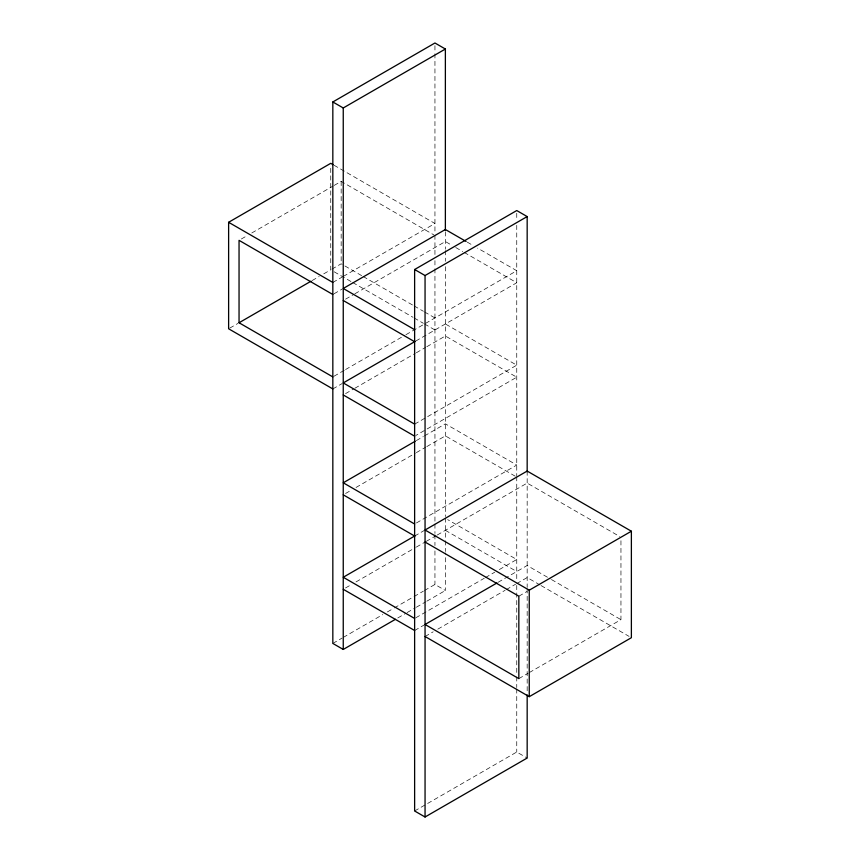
<?xml version="1.0" encoding="UTF-8"?>
<svg xmlns="http://www.w3.org/2000/svg" width="860" height="860" viewBox="0 0 860 860"><rect width="100%" height="100%" fill="white"/><g stroke="black" fill="none" stroke-linecap="round" stroke-linejoin="round"><path stroke-width="0.64" stroke-dasharray="4.3 3.22" d="M241.359 238.994L247.164 235.651M251.808 232.963L333.046 186.072M334.207 185.394L341.162 181.374L433.795 234.855M229.781 328.101L237.908 323.414M312.148 280.553L319.135 276.512M323.758 273.846L330.745 269.814L330.745 165.991M331.885 269.159L341.162 263.805L362.006 275.834M332.831 282.445L342.108 277.092M343.269 276.415L434.945 223.493L334.217 165.335M333.992 293.808L342.108 289.121M345.569 299.162L353.696 294.464M354.858 293.798L445.373 241.542L451.124 244.863M333.992 376.239L344.43 370.208M345.591 369.531L404.781 335.368M405.941 334.701L516.752 270.717L477.612 248.121M332.831 388.935L342.108 383.581M415.788 341.044L516.752 282.746L463.787 252.173M345.569 393.611L353.696 388.924M354.858 388.258L415.197 353.417M416.358 352.75L425.646 347.386M426.807 346.72L445.373 335.991L516.752 377.207L415.788 435.493M414.627 424.13L516.752 365.177L445.373 323.962M416.358 440.589L423.324 436.568M424.485 435.891L445.373 423.829L516.752 465.045L415.788 523.332M345.569 493.489L351.375 490.135M356.019 487.459L415.197 453.284M416.358 452.618L425.646 447.254M426.807 446.587L445.373 435.869L516.752 477.074M414.627 536.038L423.915 530.674M345.569 587.939L351.375 584.596M356.019 581.908L415.197 547.745M416.358 547.078L425.646 541.714M426.216 541.381L436.084 535.683M437.245 535.017L527.169 483.094L619.802 536.575M332.831 643.43L342.108 638.066M343.269 637.4L382.732 614.62M387.365 611.944L393.171 608.59M394.331 607.923L412.897 597.195M414.058 596.528L423.346 591.175M424.507 590.497L434.945 584.467L445.373 590.487L445.373 552.862M397.793 617.953L405.909 613.266M407.07 612.6L415.197 607.902M416.358 607.235L425.646 601.871M426.807 601.204L445.373 590.487M415.788 617.792L484.255 578.264M485.416 577.587L494.704 572.233M499.348 569.557L516.752 559.505L447.673 519.623M414.627 630.498L423.915 625.134M498.155 582.263L527.169 565.514L550.325 578.887M425.055 636.508L433.171 631.821M437.815 629.144L505.121 590.283M506.282 589.605L515.57 584.252M516.731 583.585L527.169 577.554L539.908 584.908M518.838 596.195L526.954 591.508M518.838 678.626L528.115 673.262M529.276 672.595L620.952 619.662L620.952 539.897M414.627 810.98L516.752 752.027L527.169 758.036M467.249 242.133L473 245.455M455.736 247.519L462.637 251.507M363.167 276.501L412.95 305.246M414.112 305.913L423.367 311.266M424.528 311.933L434.945 317.942M334.217 271.825L351.589 281.854M352.74 282.521L412.95 317.275M414.112 317.942L423.367 323.296M424.528 323.962L434.945 329.982M551.486 579.554L620.952 619.662M445.373 530.319L516.752 571.534M541.069 585.574L629.058 636.379M527.169 471.065L527.169 587.401M527.169 588.745L527.169 693.547M516.752 213.237L516.752 219.956M516.752 225.331L516.752 475.741M516.752 476.59L516.752 580.048M516.752 585.423L516.752 675.444M516.752 676.788L516.752 687.527M516.752 688.871L516.752 752.027M445.373 231.749L445.373 249.217M445.373 250.561L445.373 261.3M445.373 266.675L445.373 516.591M445.373 517.935L445.373 539.435M445.373 540.768L445.373 551.518M434.945 45.688L434.945 52.406M434.945 53.75L434.945 233.791M434.945 235.135L434.945 255.291M434.945 260.666L434.945 267.385M434.945 268.728L434.945 522.665M434.945 524.009L434.945 533.415M434.945 534.759L434.945 545.509M434.945 550.884L434.945 584.467M341.162 181.374L341.162 263.805"/><path stroke-width="1.29" d="M395.471 619.297L343.248 649.45L332.831 643.43L332.831 101.964L434.945 43L445.373 49.02L445.373 230.405M332.831 101.964L343.248 107.973L445.373 49.02M332.831 388.935L228.62 328.778L228.62 222.288L330.745 163.325L333.056 164.668M332.831 294.486L239.048 240.338L239.048 322.758L310.998 281.22M527.169 694.891L527.169 758.036L425.055 817L414.627 810.98L414.627 269.513L516.752 210.549L527.169 216.57L527.169 471.85M414.627 269.513L425.055 275.533L527.169 216.57M415.197 341.388L343.248 382.926L414.627 424.13M415.197 441.255L343.248 482.793L414.627 524.009M415.197 535.715L343.248 577.254L414.627 618.458M497.005 582.94L425.055 624.478L518.838 678.626L518.838 596.195L425.055 542.058M631.38 531.222L527.169 471.065L425.055 530.018L529.255 590.186L631.38 531.222L631.38 637.712L529.255 696.675L425.055 636.508M466.098 241.466L445.373 229.502L343.248 288.465L414.627 329.681M228.62 222.288L332.831 282.445M343.248 300.495L414.627 341.71M239.048 322.758L332.831 376.906M343.248 394.955L414.627 436.171M343.248 494.822L414.627 536.038M343.248 589.283L414.627 630.498M529.255 590.186L529.255 696.675M425.055 275.533L425.055 817M343.248 107.973L343.248 649.45"/></g></svg>
